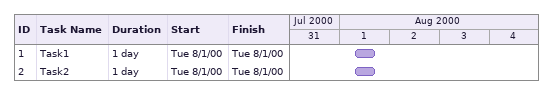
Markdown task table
| ID | Task | Duration | Start | Finish |
|---|---|---|---|---|
| 1 | Task1 | 1d | 2000-08-01 | 2000-08-01 |
| 2 | Task2 | 1d | 2000-08-01 | 2000-08-01 |
